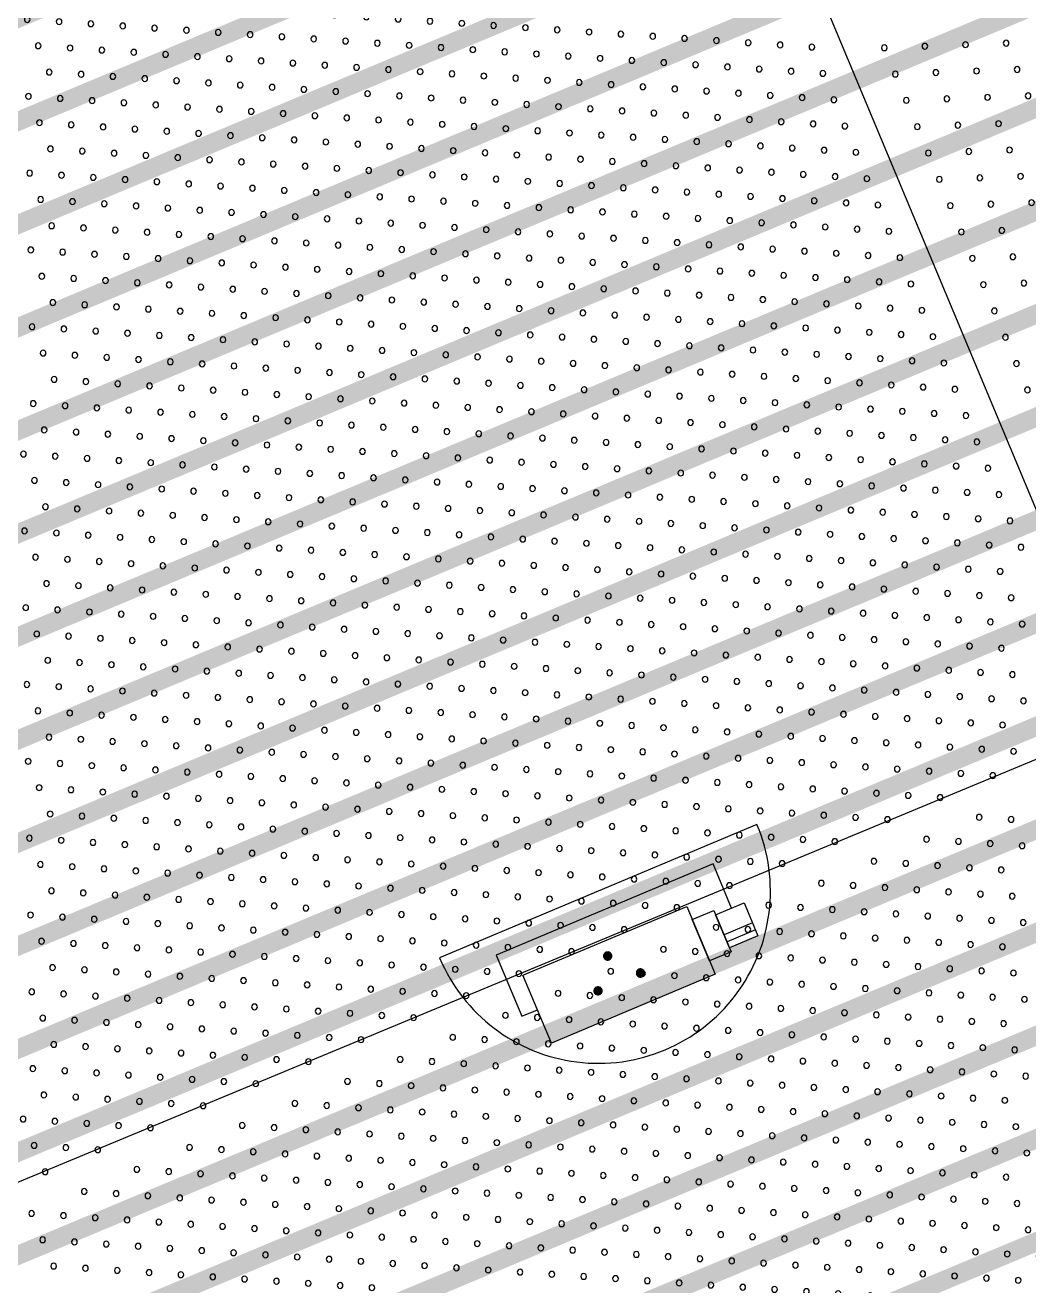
# Model space of a CAD drawing. Header units: millimetres. Extents: x 768159 to 833032, y -1374957 to -1225629.
# Drawn here: x 812011 to 813067, y -1276729 to -1275404 of the extents above; entities that cross this region are included whole.
import ezdxf

# ---------------------------------------------------------------- set-up
doc = ezdxf.new("R2010")
doc.units = ezdxf.units.MM
doc.header["$LTSCALE"] = 10
doc.header["$MEASUREMENT"] = 0
doc.linetypes.add('CENTER', pattern=[50.8, 31.75, -6.35, 6.35, -6.35])
for name, color, linetype in [('I—平顶-投影仪、监控', 62, 'Continuous'), ('I—平顶—分格线', 8, 'Continuous'), ('I—平顶—暖通', 144, 'Continuous'), ('I—平顶—灯具', 62, 'Continuous')]:
    doc.layers.add(name, color=color, linetype=linetype)

# ---------------------------------------------------------------- blocks, each defined once
blk = doc.blocks.new('30-2')
at = {"layer": 'I—平顶—分格线'}
for centre in [(-1385, -964.7), (-1355, -964.7), (-1325, -964.7), (-1370, -994.7), (-1340, -994.7), (-1310, -994.7), (-80, -994.7), (-50, -994.7), (-20, -994.7), (-1385, -1024.7), (-1355, -1024.7), (-1325, -1024.7), (-1295, -1024.7), (-125, -1024.7), (-95, -1024.7), (-65, -1024.7), (-35, -1024.7), (-1370, -1054.7), (-1340, -1054.7), (-1310, -1054.7), (-1280, -1054.7), (-200, -1054.7), (-170, -1054.7), (-140, -1054.7), (-110, -1054.7), (-80, -1054.7), (-50, -1054.7), (-20, -1054.7), (-1385, -1084.7), (-1355, -1084.7), (-1325, -1084.7), (-1295, -1084.7), (-1265, -1084.7), (-275, -1084.7), (-245, -1084.7), (-215, -1084.7), (-185, -1084.7), (-155, -1084.7), (-125, -1084.7), (-95, -1084.7), (-65, -1084.7), (-35, -1084.7), (-1370, -1114.7), (-1340, -1114.7), (-1310, -1114.7), (-1280, -1114.7), (-1250, -1114.7), (-350, -1114.7), (-320, -1114.7), (-290, -1114.7), (-260, -1114.7), (-230, -1114.7), (-200, -1114.7), (-170, -1114.7), (-140, -1114.7), (-110, -1114.7), (-80, -1114.7), (-50, -1114.7), (-20, -1114.7), (-1385, -1144.7), (-1355, -1144.7), (-1325, -1144.7), (-1295, -1144.7), (-1265, -1144.7), (-1235, -1144.7), (-425, -1144.7), (-395, -1144.7), (-365, -1144.7), (-335, -1144.7), (-305, -1144.7), (-275, -1144.7), (-245, -1144.7), (-215, -1144.7), (-185, -1144.7), (-155, -1144.7), (-125, -1144.7), (-95, -1144.7), (-65, -1144.7), (-35, -1144.7), (-1370, -1174.7), (-1340, -1174.7), (-1310, -1174.7), (-1280, -1174.7), (-1250, -1174.7), (-1220, -1174.7), (-500, -1174.7), (-470, -1174.7), (-440, -1174.7), (-410, -1174.7), (-380, -1174.7), (-350, -1174.7), (-320, -1174.7), (-290, -1174.7), (-260, -1174.7), (-230, -1174.7), (-200, -1174.7), (-170, -1174.7), (-140, -1174.7), (-110, -1174.7), (-80, -1174.7), (-50, -1174.7), (-20, -1174.7), (-1385, -1204.7), (-1355, -1204.7), (-1325, -1204.7), (-1295, -1204.7), (-1265, -1204.7), (-1235, -1204.7), (-1205, -1204.7), (-575, -1204.7), (-545, -1204.7), (-515, -1204.7), (-485, -1204.7), (-455, -1204.7), (-425, -1204.7), (-395, -1204.7), (-365, -1204.7), (-335, -1204.7), (-305, -1204.7), (-275, -1204.7), (-245, -1204.7), (-215, -1204.7), (-185, -1204.7), (-155, -1204.7), (-125, -1204.7), (-95, -1204.7), (-65, -1204.7), (-35, -1204.7), (-1370, -1234.7), (-1340, -1234.7), (-1310, -1234.7), (-1280, -1234.7), (-1250, -1234.7), (-1220, -1234.7), (-1190, -1234.7), (-650, -1234.7), (-620, -1234.7), (-590, -1234.7), (-560, -1234.7), (-530, -1234.7), (-500, -1234.7), (-470, -1234.7), (-440, -1234.7), (-410, -1234.7), (-380, -1234.7), (-350, -1234.7), (-320, -1234.7), (-290, -1234.7), (-260, -1234.7), (-230, -1234.7), (-200, -1234.7), (-170, -1234.7), (-140, -1234.7), (-110, -1234.7), (-80, -1234.7), (-50, -1234.7), (-20, -1234.7), (-1385, -1264.7), (-1355, -1264.7), (-1325, -1264.7), (-1295, -1264.7), (-1265, -1264.7), (-1235, -1264.7), (-1205, -1264.7), (-1175, -1264.7), (-725, -1264.7), (-695, -1264.7), (-665, -1264.7), (-635, -1264.7), (-605, -1264.7), (-575, -1264.7), (-545, -1264.7), (-515, -1264.7), (-485, -1264.7), (-455, -1264.7), (-425, -1264.7), (-395, -1264.7), (-365, -1264.7), (-335, -1264.7), (-305, -1264.7), (-275, -1264.7), (-245, -1264.7), (-215, -1264.7), (-185, -1264.7), (-155, -1264.7), (-125, -1264.7), (-95, -1264.7), (-65, -1264.7), (-35, -1264.7), (-1370, -1294.7), (-1340, -1294.7), (-1310, -1294.7), (-1280, -1294.7), (-1250, -1294.7), (-1220, -1294.7), (-1190, -1294.7), (-770, -1294.7), (-740, -1294.7), (-710, -1294.7), (-680, -1294.7), (-650, -1294.7), (-620, -1294.7), (-590, -1294.7), (-560, -1294.7), (-530, -1294.7), (-500, -1294.7), (-470, -1294.7), (-440, -1294.7), (-410, -1294.7), (-380, -1294.7), (-350, -1294.7), (-320, -1294.7), (-290, -1294.7), (-260, -1294.7), (-230, -1294.7), (-200, -1294.7), (-170, -1294.7), (-140, -1294.7), (-110, -1294.7), (-80, -1294.7), (-50, -1294.7), (-20, -1294.7), (-1385, -1324.7), (-1355, -1324.7), (-1325, -1324.7), (-1295, -1324.7), (-1265, -1324.7), (-1235, -1324.7), (-1205, -1324.7), (-1175, -1324.7), (-845, -1324.7), (-815, -1324.7), (-785, -1324.7), (-755, -1324.7), (-725, -1324.7), (-695, -1324.7), (-665, -1324.7), (-635, -1324.7), (-605, -1324.7), (-575, -1324.7), (-545, -1324.7), (-515, -1324.7), (-485, -1324.7), (-455, -1324.7), (-425, -1324.7), (-395, -1324.7), (-365, -1324.7), (-335, -1324.7), (-305, -1324.7), (-275, -1324.7), (-245, -1324.7), (-215, -1324.7), (-185, -1324.7), (-155, -1324.7), (-125, -1324.7), (-95, -1324.7), (-65, -1324.7), (-35, -1324.7), (-1370, -1354.7), (-1340, -1354.7), (-1310, -1354.7), (-1280, -1354.7), (-1250, -1354.7), (-1220, -1354.7), (-1190, -1354.7), (-1160, -1354.7), (-920, -1354.7), (-890, -1354.7), (-860, -1354.7), (-830, -1354.7), (-800, -1354.7), (-770, -1354.7), (-740, -1354.7), (-710, -1354.7), (-680, -1354.7), (-650, -1354.7), (-620, -1354.7), (-590, -1354.7), (-560, -1354.7), (-530, -1354.7), (-500, -1354.7), (-470, -1354.7), (-440, -1354.7), (-410, -1354.7), (-380, -1354.7), (-350, -1354.7), (-320, -1354.7), (-290, -1354.7), (-260, -1354.7), (-230, -1354.7), (-200, -1354.7), (-170, -1354.7), (-140, -1354.7), (-110, -1354.7), (-80, -1354.7), (-50, -1354.7), (-20, -1354.7), (-1385, -1384.7), (-1355, -1384.7), (-1325, -1384.7), (-1295, -1384.7), (-1265, -1384.7), (-1235, -1384.7), (-1205, -1384.7), (-1175, -1384.7), (-1145, -1384.7), (-995, -1384.7), (-965, -1384.7), (-935, -1384.7), (-905, -1384.7), (-875, -1384.7), (-845, -1384.7), (-815, -1384.7), (-785, -1384.7), (-755, -1384.7), (-725, -1384.7), (-695, -1384.7), (-665, -1384.7), (-635, -1384.7), (-605, -1384.7), (-575, -1384.7), (-545, -1384.7), (-515, -1384.7), (-485, -1384.7), (-455, -1384.7), (-425, -1384.7), (-395, -1384.7), (-365, -1384.7), (-335, -1384.7), (-305, -1384.7), (-275, -1384.7), (-245, -1384.7), (-215, -1384.7), (-185, -1384.7), (-155, -1384.7), (-125, -1384.7), (-95, -1384.7), (-65, -1384.7), (-35, -1384.7), (-1370, -1414.7), (-1340, -1414.7), (-1310, -1414.7), (-1280, -1414.7), (-1250, -1414.7), (-1220, -1414.7), (-1190, -1414.7), (-1160, -1414.7), (-1130, -1414.7), (-1070, -1414.7), (-1040, -1414.7), (-1010, -1414.7), (-980, -1414.7), (-950, -1414.7), (-920, -1414.7), (-890, -1414.7), (-860, -1414.7), (-830, -1414.7), (-800, -1414.7), (-770, -1414.7), (-740, -1414.7), (-710, -1414.7), (-680, -1414.7), (-650, -1414.7), (-620, -1414.7), (-590, -1414.7), (-560, -1414.7), (-530, -1414.7), (-500, -1414.7), (-470, -1414.7), (-440, -1414.7), (-410, -1414.7), (-380, -1414.7), (-350, -1414.7), (-320, -1414.7), (-290, -1414.7), (-260, -1414.7), (-230, -1414.7), (-200, -1414.7), (-170, -1414.7), (-140, -1414.7), (-110, -1414.7), (-80, -1414.7), (-50, -1414.7), (-20, -1414.7), (-1385, -1444.7), (-1355, -1444.7), (-1325, -1444.7), (-1295, -1444.7), (-1265, -1444.7), (-1235, -1444.7), (-1205, -1444.7), (-1175, -1444.7), (-1145, -1444.7), (-1115, -1444.7), (-1085, -1444.7), (-1055, -1444.7), (-1025, -1444.7), (-995, -1444.7), (-965, -1444.7), (-935, -1444.7), (-905, -1444.7), (-875, -1444.7), (-845, -1444.7), (-815, -1444.7), (-785, -1444.7), (-755, -1444.7), (-725, -1444.7), (-695, -1444.7), (-665, -1444.7), (-635, -1444.7), (-605, -1444.7), (-575, -1444.7), (-545, -1444.7), (-515, -1444.7), (-485, -1444.7), (-455, -1444.7), (-425, -1444.7), (-395, -1444.7), (-365, -1444.7), (-335, -1444.7), (-305, -1444.7), (-275, -1444.7), (-245, -1444.7), (-215, -1444.7), (-185, -1444.7), (-155, -1444.7), (-125, -1444.7), (-95, -1444.7), (-65, -1444.7), (-35, -1444.7), (-1370, -1474.7), (-1340, -1474.7), (-1310, -1474.7), (-1280, -1474.7), (-1250, -1474.7), (-1220, -1474.7), (-1190, -1474.7), (-1160, -1474.7), (-1130, -1474.7), (-1100, -1474.7), (-1070, -1474.7), (-1040, -1474.7), (-1010, -1474.7), (-980, -1474.7), (-950, -1474.7), (-920, -1474.7), (-890, -1474.7), (-860, -1474.7), (-830, -1474.7), (-800, -1474.7), (-770, -1474.7), (-740, -1474.7), (-710, -1474.7), (-680, -1474.7), (-650, -1474.7), (-620, -1474.7), (-590, -1474.7), (-560, -1474.7), (-530, -1474.7), (-500, -1474.7), (-470, -1474.7), (-440, -1474.7), (-410, -1474.7), (-380, -1474.7), (-350, -1474.7), (-320, -1474.7), (-290, -1474.7), (-260, -1474.7), (-230, -1474.7), (-200, -1474.7), (-170, -1474.7), (-140, -1474.7), (-110, -1474.7), (-80, -1474.7), (-50, -1474.7), (-20, -1474.7), (-1385, -1504.7), (-1355, -1504.7), (-1325, -1504.7), (-1295, -1504.7), (-1265, -1504.7), (-1235, -1504.7), (-1205, -1504.7), (-1175, -1504.7), (-1145, -1504.7), (-1115, -1504.7), (-1085, -1504.7), (-1055, -1504.7), (-1025, -1504.7), (-995, -1504.7), (-965, -1504.7), (-935, -1504.7), (-905, -1504.7), (-875, -1504.7), (-845, -1504.7), (-815, -1504.7), (-785, -1504.7), (-755, -1504.7), (-725, -1504.7), (-695, -1504.7), (-665, -1504.7), (-635, -1504.7), (-605, -1504.7), (-575, -1504.7), (-545, -1504.7), (-515, -1504.7), (-485, -1504.7), (-455, -1504.7), (-425, -1504.7), (-395, -1504.7), (-365, -1504.7), (-335, -1504.7), (-305, -1504.7), (-275, -1504.7), (-245, -1504.7), (-215, -1504.7), (-185, -1504.7), (-155, -1504.7), (-125, -1504.7), (-95, -1504.7), (-65, -1504.7), (-35, -1504.7), (-1370, -1534.7), (-1340, -1534.7), (-1310, -1534.7), (-1280, -1534.7), (-1250, -1534.7), (-1220, -1534.7), (-1190, -1534.7), (-1160, -1534.7), (-1130, -1534.7), (-1100, -1534.7), (-1070, -1534.7), (-1040, -1534.7), (-1010, -1534.7), (-980, -1534.7), (-950, -1534.7), (-920, -1534.7), (-890, -1534.7), (-860, -1534.7), (-830, -1534.7), (-800, -1534.7), (-770, -1534.7), (-740, -1534.7), (-710, -1534.7), (-680, -1534.7), (-650, -1534.7), (-620, -1534.7), (-590, -1534.7), (-560, -1534.7), (-530, -1534.7), (-500, -1534.7), (-470, -1534.7), (-440, -1534.7), (-410, -1534.7), (-380, -1534.7), (-350, -1534.7), (-320, -1534.7), (-290, -1534.7), (-260, -1534.7), (-230, -1534.7), (-200, -1534.7), (-170, -1534.7), (-140, -1534.7), (-110, -1534.7), (-80, -1534.7), (-50, -1534.7), (-20, -1534.7), (-1385, -1564.7), (-1355, -1564.7), (-1325, -1564.7), (-1295, -1564.7), (-1265, -1564.7), (-1235, -1564.7), (-1205, -1564.7), (-1175, -1564.7), (-1145, -1564.7), (-1115, -1564.7), (-1085, -1564.7), (-1055, -1564.7), (-1025, -1564.7), (-995, -1564.7), (-965, -1564.7), (-935, -1564.7), (-905, -1564.7), (-875, -1564.7), (-845, -1564.7), (-815, -1564.7), (-785, -1564.7), (-755, -1564.7), (-725, -1564.7), (-695, -1564.7), (-665, -1564.7), (-635, -1564.7), (-605, -1564.7), (-575, -1564.7), (-545, -1564.7), (-515, -1564.7), (-485, -1564.7), (-455, -1564.7), (-425, -1564.7), (-395, -1564.7), (-365, -1564.7), (-335, -1564.7), (-305, -1564.7), (-275, -1564.7), (-245, -1564.7), (-215, -1564.7), (-185, -1564.7), (-155, -1564.7), (-125, -1564.7), (-95, -1564.7), (-65, -1564.7), (-35, -1564.7), (-1370, -1594.7), (-1340, -1594.7), (-1310, -1594.7), (-1280, -1594.7), (-1250, -1594.7), (-1220, -1594.7), (-1190, -1594.7), (-1160, -1594.7), (-1130, -1594.7), (-1100, -1594.7), (-1070, -1594.7), (-1040, -1594.7), (-1010, -1594.7), (-980, -1594.7), (-950, -1594.7), (-920, -1594.7), (-890, -1594.7), (-860, -1594.7), (-830, -1594.7), (-800, -1594.7), (-770, -1594.7), (-740, -1594.7), (-710, -1594.7), (-680, -1594.7), (-650, -1594.7), (-620, -1594.7), (-590, -1594.7), (-560, -1594.7), (-530, -1594.7), (-500, -1594.7), (-470, -1594.7), (-440, -1594.7), (-410, -1594.7), (-380, -1594.7), (-350, -1594.7), (-320, -1594.7), (-290, -1594.7), (-260, -1594.7), (-230, -1594.7), (-200, -1594.7), (-170, -1594.7), (-140, -1594.7), (-110, -1594.7), (-80, -1594.7), (-50, -1594.7), (-20, -1594.7), (-1385, -1624.7), (-1355, -1624.7), (-1325, -1624.7), (-1295, -1624.7), (-1265, -1624.7), (-1235, -1624.7), (-1205, -1624.7), (-1175, -1624.7), (-1145, -1624.7), (-1115, -1624.7), (-1085, -1624.7), (-1055, -1624.7), (-1025, -1624.7), (-995, -1624.7), (-965, -1624.7), (-935, -1624.7), (-905, -1624.7), (-875, -1624.7), (-845, -1624.7), (-815, -1624.7), (-785, -1624.7), (-755, -1624.7), (-725, -1624.7), (-695, -1624.7), (-665, -1624.7), (-635, -1624.7), (-605, -1624.7), (-575, -1624.7), (-545, -1624.7), (-515, -1624.7), (-485, -1624.7), (-455, -1624.7), (-425, -1624.7), (-395, -1624.7), (-365, -1624.7), (-335, -1624.7), (-305, -1624.7), (-275, -1624.7), (-245, -1624.7), (-215, -1624.7), (-185, -1624.7), (-155, -1624.7), (-125, -1624.7), (-95, -1624.7), (-65, -1624.7), (-35, -1624.7), (-1370, -1654.7), (-1340, -1654.7), (-1310, -1654.7), (-1280, -1654.7), (-1250, -1654.7), (-1220, -1654.7), (-1190, -1654.7), (-1160, -1654.7), (-1130, -1654.7), (-1100, -1654.7), (-1070, -1654.7), (-1040, -1654.7), (-1010, -1654.7), (-980, -1654.7), (-950, -1654.7), (-920, -1654.7), (-890, -1654.7), (-860, -1654.7), (-830, -1654.7), (-800, -1654.7), (-770, -1654.7), (-740, -1654.7), (-710, -1654.7), (-680, -1654.7), (-650, -1654.7), (-620, -1654.7), (-590, -1654.7), (-560, -1654.7), (-530, -1654.7), (-500, -1654.7), (-470, -1654.7), (-440, -1654.7), (-410, -1654.7), (-380, -1654.7), (-350, -1654.7), (-320, -1654.7), (-290, -1654.7), (-260, -1654.7), (-230, -1654.7), (-200, -1654.7), (-170, -1654.7), (-140, -1654.7), (-110, -1654.7), (-80, -1654.7), (-50, -1654.7), (-20, -1654.7), (-1385, -1684.7), (-1355, -1684.7), (-1325, -1684.7), (-1295, -1684.7), (-1265, -1684.7), (-1235, -1684.7), (-1205, -1684.7), (-1175, -1684.7), (-1145, -1684.7), (-1115, -1684.7), (-1085, -1684.7), (-1055, -1684.7), (-1025, -1684.7), (-995, -1684.7), (-965, -1684.7), (-935, -1684.7), (-905, -1684.7), (-875, -1684.7), (-845, -1684.7), (-815, -1684.7), (-785, -1684.7), (-755, -1684.7), (-725, -1684.7), (-695, -1684.7), (-665, -1684.7), (-635, -1684.7), (-605, -1684.7), (-575, -1684.7), (-545, -1684.7), (-515, -1684.7), (-485, -1684.7), (-455, -1684.7), (-425, -1684.7), (-395, -1684.7), (-365, -1684.7), (-335, -1684.7), (-305, -1684.7), (-275, -1684.7), (-245, -1684.7), (-215, -1684.7), (-185, -1684.7), (-155, -1684.7), (-125, -1684.7), (-95, -1684.7), (-65, -1684.7), (-35, -1684.7), (-1370, -1714.7), (-1340, -1714.7), (-1310, -1714.7), (-1280, -1714.7), (-1250, -1714.7), (-1220, -1714.7), (-1190, -1714.7), (-1160, -1714.7), (-1130, -1714.7), (-1100, -1714.7), (-1070, -1714.7), (-1040, -1714.7), (-1010, -1714.7), (-980, -1714.7), (-950, -1714.7), (-920, -1714.7), (-890, -1714.7), (-860, -1714.7), (-830, -1714.7), (-800, -1714.7), (-770, -1714.7), (-740, -1714.7), (-710, -1714.7), (-680, -1714.7), (-650, -1714.7), (-620, -1714.7), (-590, -1714.7), (-560, -1714.7), (-530, -1714.7), (-500, -1714.7), (-470, -1714.7), (-440, -1714.7), (-410, -1714.7), (-380, -1714.7), (-350, -1714.7), (-320, -1714.7), (-290, -1714.7), (-260, -1714.7), (-230, -1714.7), (-200, -1714.7), (-170, -1714.7), (-140, -1714.7), (-110, -1714.7), (-80, -1714.7), (-50, -1714.7), (-20, -1714.7), (-1385, -1744.7), (-1355, -1744.7), (-1325, -1744.7), (-1295, -1744.7), (-1265, -1744.7), (-1235, -1744.7), (-1205, -1744.7), (-1175, -1744.7), (-1145, -1744.7), (-1115, -1744.7), (-1085, -1744.7), (-1055, -1744.7), (-1025, -1744.7), (-995, -1744.7), (-965, -1744.7), (-935, -1744.7), (-905, -1744.7), (-875, -1744.7), (-845, -1744.7), (-815, -1744.7), (-785, -1744.7), (-755, -1744.7), (-725, -1744.7), (-695, -1744.7), (-665, -1744.7), (-635, -1744.7), (-605, -1744.7), (-575, -1744.7), (-545, -1744.7), (-515, -1744.7), (-485, -1744.7), (-455, -1744.7), (-425, -1744.7), (-395, -1744.7), (-365, -1744.7), (-335, -1744.7), (-305, -1744.7), (-275, -1744.7), (-245, -1744.7), (-215, -1744.7), (-185, -1744.7), (-155, -1744.7), (-125, -1744.7), (-95, -1744.7), (-65, -1744.7), (-35, -1744.7), (-1370, -1774.7), (-1340, -1774.7), (-1310, -1774.7), (-1280, -1774.7), (-1250, -1774.7), (-1220, -1774.7), (-1190, -1774.7), (-1160, -1774.7), (-1130, -1774.7), (-1100, -1774.7), (-1070, -1774.7), (-1040, -1774.7), (-1010, -1774.7), (-980, -1774.7), (-950, -1774.7), (-920, -1774.7), (-890, -1774.7), (-860, -1774.7), (-830, -1774.7), (-800, -1774.7), (-770, -1774.7), (-740, -1774.7), (-710, -1774.7), (-680, -1774.7), (-650, -1774.7), (-620, -1774.7), (-590, -1774.7), (-560, -1774.7), (-530, -1774.7), (-500, -1774.7), (-470, -1774.7), (-440, -1774.7), (-410, -1774.7), (-380, -1774.7), (-350, -1774.7), (-320, -1774.7), (-290, -1774.7), (-260, -1774.7), (-230, -1774.7), (-200, -1774.7), (-170, -1774.7), (-140, -1774.7), (-110, -1774.7), (-80, -1774.7), (-50, -1774.7), (-20, -1774.7), (-1385, -1804.7), (-1355, -1804.7), (-1325, -1804.7), (-1295, -1804.7), (-1265, -1804.7), (-1235, -1804.7), (-1205, -1804.7), (-1175, -1804.7), (-1145, -1804.7), (-1115, -1804.7), (-1085, -1804.7), (-1055, -1804.7), (-1025, -1804.7), (-995, -1804.7), (-965, -1804.7), (-935, -1804.7), (-905, -1804.7), (-875, -1804.7), (-845, -1804.7), (-815, -1804.7), (-785, -1804.7), (-755, -1804.7), (-725, -1804.7), (-695, -1804.7), (-665, -1804.7), (-635, -1804.7), (-605, -1804.7), (-575, -1804.7), (-545, -1804.7), (-515, -1804.7), (-485, -1804.7), (-455, -1804.7), (-425, -1804.7), (-395, -1804.7), (-365, -1804.7), (-335, -1804.7), (-305, -1804.7), (-275, -1804.7), (-245, -1804.7), (-215, -1804.7), (-185, -1804.7), (-155, -1804.7), (-125, -1804.7), (-95, -1804.7), (-65, -1804.7), (-35, -1804.7), (-1370, -1834.7), (-1340, -1834.7), (-1310, -1834.7), (-1280, -1834.7), (-1250, -1834.7), (-1220, -1834.7), (-1190, -1834.7), (-1160, -1834.7), (-1130, -1834.7), (-1100, -1834.7), (-1070, -1834.7), (-1040, -1834.7), (-1010, -1834.7), (-980, -1834.7), (-950, -1834.7), (-920, -1834.7), (-890, -1834.7), (-860, -1834.7), (-830, -1834.7), (-800, -1834.7), (-770, -1834.7), (-740, -1834.7), (-710, -1834.7), (-680, -1834.7), (-650, -1834.7), (-620, -1834.7), (-590, -1834.7), (-560, -1834.7), (-530, -1834.7), (-500, -1834.7), (-470, -1834.7), (-440, -1834.7), (-410, -1834.7), (-380, -1834.7), (-350, -1834.7), (-320, -1834.7), (-290, -1834.7), (-260, -1834.7), (-230, -1834.7), (-200, -1834.7), (-170, -1834.7), (-140, -1834.7), (-110, -1834.7), (-80, -1834.7), (-50, -1834.7), (-20, -1834.7), (-1385, -1864.7), (-1355, -1864.7), (-1325, -1864.7), (-1295, -1864.7), (-1265, -1864.7), (-1235, -1864.7), (-1205, -1864.7), (-1175, -1864.7), (-1145, -1864.7), (-1115, -1864.7), (-1085, -1864.7), (-1055, -1864.7), (-1025, -1864.7), (-995, -1864.7), (-965, -1864.7), (-935, -1864.7), (-905, -1864.7), (-875, -1864.7), (-845, -1864.7), (-815, -1864.7), (-785, -1864.7), (-755, -1864.7), (-725, -1864.7), (-695, -1864.7), (-665, -1864.7), (-635, -1864.7), (-605, -1864.7), (-575, -1864.7), (-545, -1864.7), (-515, -1864.7), (-485, -1864.7), (-455, -1864.7), (-425, -1864.7), (-395, -1864.7), (-365, -1864.7), (-335, -1864.7), (-305, -1864.7), (-275, -1864.7), (-245, -1864.7), (-215, -1864.7), (-185, -1864.7), (-155, -1864.7), (-125, -1864.7), (-95, -1864.7), (-65, -1864.7), (-35, -1864.7), (-1370, -1894.7), (-1340, -1894.7), (-1310, -1894.7), (-1280, -1894.7), (-1250, -1894.7), (-1220, -1894.7), (-1190, -1894.7), (-1160, -1894.7), (-1130, -1894.7), (-1100, -1894.7), (-1070, -1894.7), (-1040, -1894.7), (-1010, -1894.7), (-980, -1894.7), (-950, -1894.7), (-920, -1894.7), (-890, -1894.7), (-860, -1894.7), (-830, -1894.7), (-800, -1894.7), (-770, -1894.7), (-740, -1894.7), (-710, -1894.7), (-680, -1894.7), (-650, -1894.7), (-620, -1894.7), (-590, -1894.7), (-560, -1894.7), (-530, -1894.7), (-500, -1894.7), (-470, -1894.7), (-440, -1894.7), (-410, -1894.7), (-380, -1894.7), (-350, -1894.7), (-320, -1894.7), (-290, -1894.7), (-260, -1894.7), (-230, -1894.7), (-200, -1894.7), (-170, -1894.7), (-140, -1894.7), (-110, -1894.7), (-80, -1894.7), (-50, -1894.7), (-20, -1894.7), (-1385, -1924.7), (-1355, -1924.7), (-1325, -1924.7), (-1295, -1924.7), (-1265, -1924.7), (-1235, -1924.7), (-1205, -1924.7), (-1175, -1924.7), (-1145, -1924.7), (-1115, -1924.7), (-1085, -1924.7), (-1055, -1924.7), (-1025, -1924.7), (-995, -1924.7), (-965, -1924.7), (-935, -1924.7), (-905, -1924.7), (-875, -1924.7), (-845, -1924.7), (-815, -1924.7), (-785, -1924.7), (-755, -1924.7), (-725, -1924.7), (-695, -1924.7), (-665, -1924.7), (-635, -1924.7), (-605, -1924.7), (-575, -1924.7), (-545, -1924.7), (-515, -1924.7), (-485, -1924.7), (-455, -1924.7), (-425, -1924.7), (-395, -1924.7), (-365, -1924.7), (-335, -1924.7), (-305, -1924.7), (-275, -1924.7), (-245, -1924.7), (-215, -1924.7), (-185, -1924.7), (-155, -1924.7), (-125, -1924.7), (-95, -1924.7), (-65, -1924.7), (-35, -1924.7), (-1370, -1954.7), (-1340, -1954.7), (-1310, -1954.7), (-1280, -1954.7), (-1250, -1954.7), (-1220, -1954.7), (-1190, -1954.7), (-1160, -1954.7), (-1130, -1954.7), (-1100, -1954.7), (-1070, -1954.7), (-1040, -1954.7), (-920, -1954.7), (-890, -1954.7), (-860, -1954.7), (-830, -1954.7), (-800, -1954.7), (-770, -1954.7), (-740, -1954.7), (-710, -1954.7), (-680, -1954.7), (-650, -1954.7), (-620, -1954.7), (-590, -1954.7), (-560, -1954.7), (-530, -1954.7), (-500, -1954.7), (-470, -1954.7), (-440, -1954.7), (-410, -1954.7), (-380, -1954.7), (-350, -1954.7), (-320, -1954.7), (-290, -1954.7), (-260, -1954.7), (-230, -1954.7), (-200, -1954.7), (-170, -1954.7), (-140, -1954.7), (-110, -1954.7), (-80, -1954.7), (-50, -1954.7), (-20, -1954.7), (-1385, -1984.7), (-1355, -1984.7), (-1325, -1984.7), (-1295, -1984.7), (-1265, -1984.7), (-1235, -1984.7), (-1205, -1984.7), (-1175, -1984.7), (-1145, -1984.7), (-1115, -1984.7), (-905, -1984.7), (-875, -1984.7), (-845, -1984.7), (-815, -1984.7), (-785, -1984.7), (-755, -1984.7), (-725, -1984.7), (-695, -1984.7), (-665, -1984.7), (-635, -1984.7), (-605, -1984.7), (-575, -1984.7), (-545, -1984.7), (-515, -1984.7), (-485, -1984.7), (-455, -1984.7), (-425, -1984.7), (-395, -1984.7), (-365, -1984.7), (-335, -1984.7), (-305, -1984.7), (-275, -1984.7), (-245, -1984.7), (-215, -1984.7), (-185, -1984.7), (-155, -1984.7), (-125, -1984.7), (-95, -1984.7), (-65, -1984.7), (-35, -1984.7), (-1370, -2014.7), (-1340, -2014.7), (-1310, -2014.7), (-1280, -2014.7), (-1250, -2014.7), (-1220, -2014.7), (-1190, -2014.7), (-890, -2014.7), (-860, -2014.7), (-830, -2014.7), (-800, -2014.7), (-770, -2014.7), (-740, -2014.7), (-710, -2014.7), (-680, -2014.7), (-650, -2014.7), (-620, -2014.7), (-590, -2014.7), (-560, -2014.7), (-530, -2014.7), (-500, -2014.7), (-470, -2014.7), (-440, -2014.7), (-410, -2014.7), (-380, -2014.7), (-350, -2014.7), (-320, -2014.7), (-290, -2014.7), (-260, -2014.7), (-230, -2014.7), (-200, -2014.7), (-170, -2014.7), (-140, -2014.7), (-110, -2014.7), (-80, -2014.7), (-50, -2014.7), (-20, -2014.7), (-1385, -2044.7), (-1355, -2044.7), (-1325, -2044.7), (-1295, -2044.7), (-1265, -2044.7), (-875, -2044.7), (-845, -2044.7), (-815, -2044.7), (-785, -2044.7), (-755, -2044.7), (-725, -2044.7), (-695, -2044.7), (-665, -2044.7), (-635, -2044.7), (-605, -2044.7), (-575, -2044.7), (-545, -2044.7), (-515, -2044.7), (-485, -2044.7), (-455, -2044.7), (-425, -2044.7), (-395, -2044.7), (-365, -2044.7), (-335, -2044.7), (-305, -2044.7), (-275, -2044.7), (-245, -2044.7), (-215, -2044.7), (-185, -2044.7), (-155, -2044.7), (-125, -2044.7), (-95, -2044.7), (-65, -2044.7), (-35, -2044.7), (-1370, -2074.7), (-1340, -2074.7), (-860, -2074.7), (-830, -2074.7), (-800, -2074.7), (-770, -2074.7), (-740, -2074.7), (-710, -2074.7), (-680, -2074.7), (-650, -2074.7), (-620, -2074.7), (-590, -2074.7), (-560, -2074.7), (-530, -2074.7), (-500, -2074.7), (-470, -2074.7), (-440, -2074.7), (-410, -2074.7), (-380, -2074.7), (-350, -2074.7), (-320, -2074.7), (-290, -2074.7), (-260, -2074.7), (-230, -2074.7), (-200, -2074.7), (-170, -2074.7), (-140, -2074.7), (-110, -2074.7), (-80, -2074.7), (-50, -2074.7), (-20, -2074.7), (-845, -2104.7), (-815, -2104.7), (-785, -2104.7), (-755, -2104.7), (-725, -2104.7), (-695, -2104.7), (-665, -2104.7), (-635, -2104.7), (-605, -2104.7), (-575, -2104.7), (-545, -2104.7), (-515, -2104.7), (-485, -2104.7), (-455, -2104.7), (-425, -2104.7), (-395, -2104.7), (-365, -2104.7), (-335, -2104.7), (-305, -2104.7), (-275, -2104.7), (-245, -2104.7), (-215, -2104.7), (-185, -2104.7), (-155, -2104.7), (-125, -2104.7), (-95, -2104.7), (-65, -2104.7), (-35, -2104.7), (-830, -2134.7), (-800, -2134.7), (-770, -2134.7), (-740, -2134.7), (-710, -2134.7), (-680, -2134.7), (-650, -2134.7), (-620, -2134.7), (-590, -2134.7), (-560, -2134.7), (-530, -2134.7), (-500, -2134.7), (-470, -2134.7), (-440, -2134.7), (-410, -2134.7), (-380, -2134.7), (-350, -2134.7), (-320, -2134.7), (-290, -2134.7), (-260, -2134.7), (-230, -2134.7), (-200, -2134.7), (-170, -2134.7), (-140, -2134.7), (-110, -2134.7), (-80, -2134.7), (-815, -2164.7), (-785, -2164.7), (-755, -2164.7), (-725, -2164.7), (-695, -2164.7), (-665, -2164.7), (-635, -2164.7), (-605, -2164.7), (-575, -2164.7), (-545, -2164.7), (-515, -2164.7), (-485, -2164.7), (-455, -2164.7), (-425, -2164.7), (-395, -2164.7), (-365, -2164.7), (-335, -2164.7), (-305, -2164.7), (-275, -2164.7), (-245, -2164.7), (-215, -2164.7), (-185, -2164.7), (-155, -2164.7), (-800, -2194.7), (-770, -2194.7), (-740, -2194.7), (-710, -2194.7), (-680, -2194.7), (-650, -2194.7), (-620, -2194.7), (-590, -2194.7), (-560, -2194.7), (-530, -2194.7), (-500, -2194.7), (-470, -2194.7), (-440, -2194.7), (-410, -2194.7), (-380, -2194.7), (-350, -2194.7), (-320, -2194.7), (-290, -2194.7), (-260, -2194.7), (-230, -2194.7)]:
    blk.add_circle(centre, 3, dxfattribs=at)
blk = doc.blocks.new('4560')
at = {"layer": 'I—平顶—分格线', "color": 1}
for centre in [(-2960, -380), (-2960, -410), (-2960, -440), (-2960, -470), (-2920, -485), (-2960, -500), (-2920, -515), (-2960, -530), (-2920, -545), (-2960, -560), (-2880, -560), (-2920, -575), (-2960, -590), (-2880, -590), (-2920, -605), (-2960, -620), (-2880, -620), (-2920, -635), (-2960, -650), (-2880, -650), (-2920, -665), (-2840, -665), (-2960, -680), (-2880, -680), (-2920, -695), (-2840, -695), (-2960, -710), (-2880, -710), (-2920, -725), (-2840, -725), (-2960, -740), (-2880, -740), (-2920, -755), (-2960, -770)]:
    blk.add_circle(centre, 3, dxfattribs=at)
blk = doc.blocks.new('*U327')
for p, q in [((-629.7, 85.33), (225.42, 85.33)), ((-629.7, 0), (-629.7, 85.33)), ((225.42, 85.33), (225.42, 0)), ((218.31, 78.22), (-622.59, 78.22)), ((-622.59, 78.22), (218.31, 78.22)), ((-622.59, 7.11), (-622.59, 78.22)), ((218.31, 78.22), (-622.59, 7.11)), ((-622.59, 78.22), (218.31, 7.11)), ((218.31, 78.22), (218.31, 7.11)), ((218.31, 7.11), (-622.59, 7.11)), ((225.42, 0), (-629.7, 0))]:
    blk.add_line(p, q)
blk = doc.blocks.new('1080P半球')
h = blk.add_hatch(color=256)
edge = h.paths.add_edge_path()
edge.add_ellipse((331, -135.7), major_axis=(3.05, 3.05), ratio=1, start_angle=315, end_angle=495)
edge.add_ellipse((331, -135.7), major_axis=(3.05, 3.05), ratio=1, start_angle=135, end_angle=315)
h = blk.add_hatch(color=256)
edge = h.paths.add_edge_path()
edge.add_ellipse((307.5, -165.5), major_axis=(3.05, 3.05), ratio=1, start_angle=315, end_angle=495)
edge.add_ellipse((307.5, -165.5), major_axis=(3.05, 3.05), ratio=1, start_angle=135, end_angle=315)
h = blk.add_hatch(color=256)
edge = h.paths.add_edge_path()
edge.add_ellipse((355.9, -165.5), major_axis=(3.05, 3.05), ratio=1, start_angle=315, end_angle=495)
edge.add_ellipse((355.9, -165.5), major_axis=(3.05, 3.05), ratio=1, start_angle=135, end_angle=315)
for p, q in [((529.4, -69), (167.3, -69)), ((470.7, -89.4), (223.4, -89.4)), ((223.4, -89.4), (223.4, -159.1)), ((470.7, -139.7), (470.7, -89.4)), ((241.1, -197.2), (241.1, -119.8)), ((241.1, -119.8), (427.9, -119.8)), ((427.9, -119.8), (427.9, -197.2)), ((427.9, -182), (427.9, -134.9)), ((427.9, -134.9), (452.5, -134.9)), ((452.5, -134.9), (452.5, -182)), ((452.5, -177.3), (452.5, -139.7)), ((452.5, -139.7), (485, -139.7)), ((485, -139.7), (485, -177.3)), ((223.4, -159.1), (241.1, -159.1)), ((485, -162.5), (452.5, -162.5)), ((485, -170.6), (452.5, -170.6)), ((452.5, -182), (427.9, -182)), ((485, -177.3), (452.5, -177.3)), ((427.9, -197.2), (241.1, -197.2))]:
    blk.add_line(p, q)
blk.add_arc((348.4, -69), 181, 180, 0)
for centre, start_param, end_param in [((331, -135.7), 5.497787, 8.63938), ((331, -135.7), 2.356194, 5.497787), ((307.5, -165.5), 5.497787, 8.63938), ((307.5, -165.5), 2.356194, 5.497787), ((355.9, -165.5), 5.497787, 8.63938), ((355.9, -165.5), 2.356194, 5.497787)]:
    blk.add_ellipse(centre, major_axis=(3.05, 3.05), ratio=1, start_param=start_param, end_param=end_param)
blk = doc.blocks.new('P1-T2')
at = {"layer": 'I—平顶—分格线'}
for points in [[(-2809.9, -23.6), (-2863, -22432.8)], [(-5690.8, -20224.7), (-10.8, -20224.7)]]:
    blk.add_lwpolyline(points, dxfattribs=at)
at = {"layer": 'I—平顶—灯具', "linetype": 'CENTER', "ltscale": 0.01, "const_width": 20}
for points in [[(-3990, -20), (-3990, -22429.3)], [(-3890, -20), (-3890, -22429.3)], [(-3790, -20), (-3790, -22429.3)], [(-3690, -20), (-3690, -22429.3)], [(-3590, -20), (-3590, -22429.3)], [(-3490, -20), (-3490, -22429.3)], [(-3390, -20), (-3390, -22429.3)], [(-3290, -20), (-3290, -22429.3)], [(-3190, -20), (-3190, -22429.3)], [(-3090, -20), (-3090, -22429.3)], [(-2990, -20), (-2990, -22429.3)], [(-2890, -20), (-2890, -22429.3)], [(-2790, -20), (-2790, -22429.3)], [(-2690, -20), (-2690, -22429.3)], [(-2590, -20), (-2590, -22429.3)], [(-2490, -20), (-2490, -22429.3)], [(-2390, -20), (-2390, -22429.3)]]:
    blk.add_lwpolyline(points, dxfattribs=at)
at = {"layer": 'I—平顶-投影仪、监控', "extrusion": (-1.25571e-09, -2.52524e-12, 1), "rotation": 90.11522258657779}
blk.add_blockref('1080P半球', (-2976.1, -21152.7, 0), dxfattribs=at)
at = {"layer": 'I—平顶—分格线'}
for name, p, xscale, rotation in [('4560', (-2840, -17224.6), -0.9999999999999996, 270), ('30-2', (-2840, -22449.3), -1, 180), ('30-2', (-1440, -22449.3), -1, 180)]:
    blk.add_blockref(name, p, dxfattribs=dict(at, xscale=xscale, rotation=rotation))
at = {"layer": 'I—平顶—暖通', "xscale": 2.578178684655874, "yscale": 2.578178684655874, "zscale": 2.578178684655874, "rotation": 90}
blk.add_blockref('*U327', (-4240, -20805.8), dxfattribs=at)

msp = doc.modelspace()

# ---------------------------------------------------------------- block references
at = {"rotation": 292.6891305224073}
msp.add_blockref('P1-T2', (832929.7, -1270972.1, 0), dxfattribs=at)

doc.saveas('drawing.dxf')
